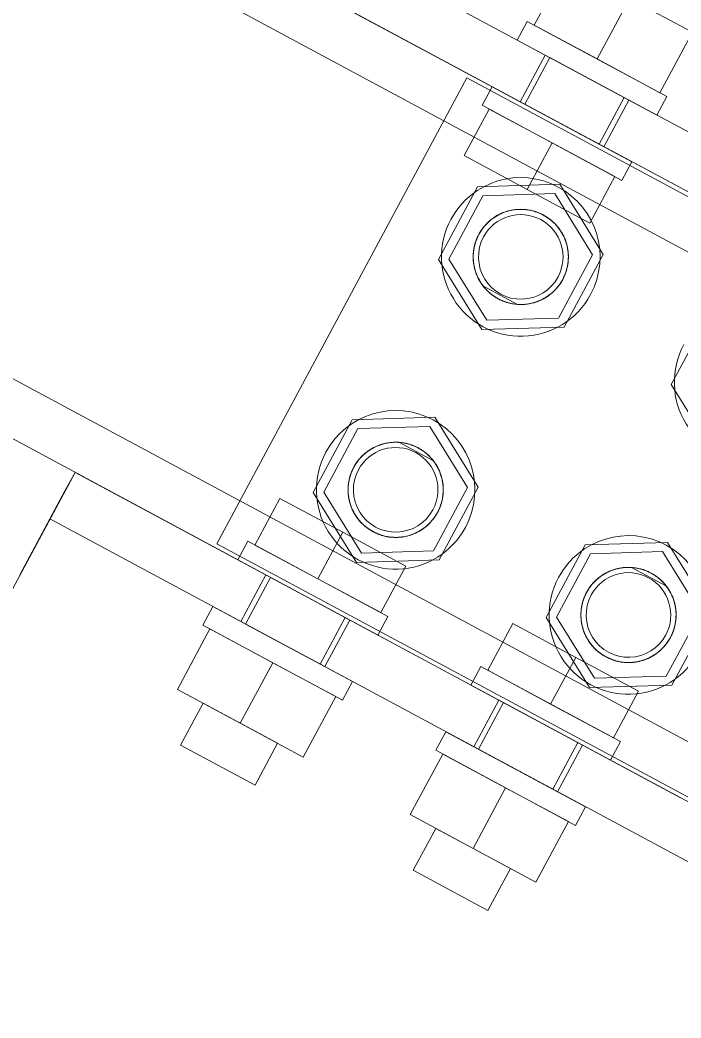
# Model space of a CAD drawing. Header units: millimetres. Extents: x -6949 to 305728, y -55091 to 76684.
# Drawn here: x 21558.5 to 21683.6, y 8214.4 to 8403.2 of the extents above; entities that cross this region are included whole.
import ezdxf

# ---------------------------------------------------------------- set-up
doc = ezdxf.new("R2010")
doc.units = ezdxf.units.MM
doc.layers.add('S-BEAM', color=5, linetype='Continuous', lineweight=18)
doc.layers.add('S-FSTN', color=7, linetype='Continuous', lineweight=18)

msp = doc.modelspace()

# ---------------------------------------------------------------- linework, layer by layer
at = {"layer": 'S-BEAM'}
for p, q in [((21731.5317, 8345.5935), (19173.8357, 9719.9288)), ((21726.7984, 8336.7846), (19169.1024, 9711.1199)), ((19130.4787, 9639.2397), (21688.1747, 8264.9044)), ((19125.7454, 9630.4308), (21683.4414, 8256.0955)), ((21652.6564, 8349.3847), (21646.0949, 8352.9105)), ((21636.7472, 8319.777), (21630.1856, 8323.3027)), ((21680.7915, 8296.1105), (21674.2299, 8299.6363))]:
    msp.add_line(p, q, dxfattribs=at)
for centre, start, end in [((21653.2543, 8358.3659), 217.307095, 266.191666), ((21629.5878, 8314.3216), 37.307095, 86.191666), ((21673.6321, 8290.6551), 37.307095, 86.191666)]:
    msp.add_arc(centre, 9.001, start, end, dxfattribs=at)
for points, knots in [([(21645.3254, 8362.6263), (21645.9525, 8363.7641), (21647.1369, 8365.1695), (21649.0056, 8366.3501), (21650.1489, 8366.8271), (21651.0714, 8367.1188), (21651.8719, 8367.2781), (21652.5207, 8367.3437), (21653.1787, 8367.368), (21654.0488, 8367.3426), (21654.9273, 8367.2218), (21655.6132, 8367.0609), (21656.2722, 8366.8541), (21657.1161, 8366.5007), (21658.1004, 8365.9571), (21658.9232, 8365.3822), (21659.5935, 8364.7763), (21660.1644, 8364.1421), (21660.5857, 8363.5834), (21660.888, 8363.129), (21661.1654, 8362.6786), (21661.4644, 8362.1006), (21661.7524, 8361.373), (21661.9733, 8360.6309), (21662.2967, 8359.1634), (21662.2995, 8356.8949), (21661.6652, 8355.0262), (21661.1831, 8354.1054)], [-1, -1, -1, -1, -0.86111111, -0.79166667, -0.75694444, -0.72222222, -0.6875, -0.67013889, -0.65277778, -0.61805556, -0.58333333, -0.56597222, -0.54861111, -0.51388889, -0.47916667, -0.44444444, -0.41666667, -0.38888889, -0.36111111, -0.34722222, -0.33333333, -0.30555556, -0.27777778, -0.25, -0.22222222, -0.11111111, 0, 0, 0, 0]), ([(21645.3254, 8362.6263), (21645.8271, 8363.5365), (21647.0354, 8365.097), (21648.93, 8366.3473), (21650.3327, 8366.8875), (21651.0736, 8367.1127), (21651.8394, 8367.2739), (21652.4866, 8367.3434), (21653.0153, 8367.3605), (21653.561, 8367.3592), (21654.2597, 8367.316), (21655.1026, 8367.1899), (21655.7789, 8367.0165), (21656.3077, 8366.8307), (21656.8452, 8366.6133), (21657.5128, 8366.2901), (21658.281, 8365.8337), (21658.9743, 8365.3362), (21659.5936, 8364.7762), (21660.1644, 8364.1422), (21660.5857, 8363.5834), (21660.888, 8363.129), (21661.1654, 8362.6786), (21661.4644, 8362.1006), (21661.7524, 8361.373), (21661.9734, 8360.631), (21662.1888, 8359.6522), (21662.299, 8358.4099), (21662.1401, 8356.4261), (21661.6652, 8355.0262), (21661.1831, 8354.1054)], [0, 0, 0, 0, 0.11111111, 0.22222222, 0.25, 0.27777778, 0.30555556, 0.33333333, 0.34722222, 0.36111111, 0.38888889, 0.41666667, 0.44444444, 0.45833333, 0.47222222, 0.5, 0.52777778, 0.55555556, 0.58333333, 0.61111111, 0.63888889, 0.65277778, 0.66666667, 0.69444444, 0.72222222, 0.75, 0.77777778, 0.83333333, 0.88888889, 1, 1, 1, 1]), ([(21645.3254, 8362.6263), (21645.8319, 8363.5313), (21646.7289, 8364.6933), (21648.2353, 8365.8911), (21649.1827, 8366.414), (21649.8451, 8366.6972), (21650.298, 8366.8758), (21650.8832, 8367.07), (21651.4932, 8367.2137), (21651.933, 8367.2811), (21652.188, 8367.3095), (21652.3808, 8367.3251), (21652.5767, 8367.3369), (21652.8434, 8367.3501), (21653.3221, 8367.3632), (21654.0311, 8367.3459), (21654.8977, 8367.2429), (21655.5346, 8367.0882), (21655.955, 8366.9455), (21656.2423, 8366.8398), (21656.7547, 8366.6296), (21657.4994, 8366.2666), (21658.2133, 8365.8459), (21658.6715, 8365.5346), (21658.9182, 8365.3532), (21659.2693, 8365.0814), (21659.7501, 8364.6351), (21660.3148, 8363.9684), (21660.7209, 8363.386), (21660.9743, 8362.9793), (21661.1106, 8362.7494), (21661.2088, 8362.5795), (21661.3023, 8362.4102), (21661.4193, 8362.1818), (21661.6056, 8361.7781), (21661.8221, 8361.1907), (21661.9828, 8360.5962), (21662.0835, 8360.1203), (21662.2127, 8359.4121), (21662.2995, 8358.3335), (21662.1321, 8356.4162), (21661.6582, 8355.0271), (21661.1831, 8354.1054)], [-1, -1, -1, -1, -0.88888889, -0.83333333, -0.77777778, -0.76388889, -0.75, -0.72222222, -0.69444444, -0.68055556, -0.67361111, -0.66666667, -0.65972222, -0.65277778, -0.63888889, -0.61111111, -0.58333333, -0.55555556, -0.54861111, -0.54166667, -0.52777778, -0.5, -0.47222222, -0.45833333, -0.45138889, -0.44444444, -0.41666667, -0.38888889, -0.36111111, -0.34722222, -0.34027778, -0.33333333, -0.32638889, -0.31944444, -0.30555556, -0.27777778, -0.25, -0.23611111, -0.22222222, -0.16666667, -0.11111111, 0, 0, 0, 0]), ([(21645.3254, 8362.6263), (21645.8319, 8363.5313), (21646.7289, 8364.6933), (21648.2353, 8365.8911), (21649.1827, 8366.414), (21649.8451, 8366.6972), (21650.298, 8366.8758), (21650.8832, 8367.07), (21651.4932, 8367.2137), (21651.933, 8367.2811), (21652.188, 8367.3095), (21652.3808, 8367.3251), (21652.5767, 8367.3369), (21652.8434, 8367.3501), (21653.3221, 8367.3632), (21654.0311, 8367.3459), (21654.8977, 8367.2429), (21655.5346, 8367.0882), (21655.955, 8366.9455), (21656.2423, 8366.8398), (21656.7547, 8366.6296), (21657.4994, 8366.2666), (21658.2133, 8365.8459), (21658.6715, 8365.5346), (21658.9182, 8365.3532), (21659.2693, 8365.0814), (21659.7501, 8364.6351), (21660.3148, 8363.9684), (21660.7209, 8363.386), (21660.9743, 8362.9793), (21661.1106, 8362.7494), (21661.2088, 8362.5795), (21661.3023, 8362.4102), (21661.4193, 8362.1818), (21661.6056, 8361.7781), (21661.8221, 8361.1907), (21661.9828, 8360.5962), (21662.0835, 8360.1203), (21662.2127, 8359.4121), (21662.2995, 8358.3335), (21662.1321, 8356.4162), (21661.6582, 8355.0271), (21661.1831, 8354.1054)], [0, 0, 0, 0, 0.11111111, 0.16666667, 0.22222222, 0.23611111, 0.25, 0.27777778, 0.30555556, 0.31944444, 0.32638889, 0.33333333, 0.34027778, 0.34722222, 0.36111111, 0.38888889, 0.41666667, 0.44444444, 0.45138889, 0.45833333, 0.47222222, 0.5, 0.52777778, 0.54166667, 0.54861111, 0.55555556, 0.58333333, 0.61111111, 0.63888889, 0.65277778, 0.65972222, 0.66666667, 0.67361111, 0.68055556, 0.69444444, 0.72222222, 0.75, 0.76388889, 0.77777778, 0.83333333, 0.88888889, 1, 1, 1, 1]), ([(21645.3254, 8362.6263), (21644.7606, 8361.6158), (21644.2579, 8359.9485), (21644.2313, 8357.6802), (21644.4553, 8356.414), (21644.7309, 8355.4337), (21645.1149, 8354.4746), (21645.603, 8353.5914), (21646.22, 8352.729), (21646.9402, 8351.9257), (21647.7211, 8351.2388), (21648.6077, 8350.6396), (21649.578, 8350.1327), (21650.7586, 8349.6772), (21651.9393, 8349.4374), (21653.0798, 8349.3592), (21654.1759, 8349.3792), (21655.2535, 8349.5661), (21656.2936, 8349.8884), (21657.2639, 8350.2732), (21658.3759, 8350.9189), (21659.9212, 8352.1826), (21660.7581, 8353.2825), (21661.1831, 8354.1054)], [-1, -1, -1, -1, -0.86111111, -0.79166667, -0.75694444, -0.72222222, -0.6875, -0.65277778, -0.61805556, -0.58333333, -0.54861111, -0.51388889, -0.47916667, -0.44444444, -0.38888889, -0.36111111, -0.33333333, -0.27777778, -0.25, -0.22222222, -0.16666667, -0.11111111, 0, 0, 0, 0]), ([(21645.3254, 8362.6263), (21644.7334, 8361.5406), (21644.2194, 8359.8013), (21644.2506, 8357.4921), (21644.4958, 8356.2305), (21644.7898, 8355.2651), (21645.1881, 8354.3287), (21645.6803, 8353.4696), (21646.2926, 8352.6389), (21647.0003, 8351.8687), (21647.7637, 8351.2077), (21648.6212, 8350.6312), (21649.5558, 8350.1429), (21650.695, 8349.6985), (21652.1137, 8349.3959), (21653.756, 8349.3263), (21655.0797, 8349.5287), (21656.1189, 8349.8257), (21657.5794, 8350.3753), (21659.5423, 8351.7031), (21660.7198, 8353.2311), (21661.1831, 8354.1054)], [-1, -1, -1, -1, -0.86111111, -0.79166667, -0.75694444, -0.72222222, -0.6875, -0.65277778, -0.61805556, -0.58333333, -0.54861111, -0.51388889, -0.47916667, -0.44444444, -0.38888889, -0.33333333, -0.27777778, -0.25, -0.22222222, -0.11111111, 0, 0, 0, 0]), ([(21646.0949, 8352.9105), (21645.4264, 8353.7991), (21644.6967, 8355.246), (21644.2686, 8357.3161), (21644.2184, 8359.0403), (21644.5341, 8360.8641), (21645.0169, 8362.0581), (21645.3254, 8362.6263)], [-1, -1, -1, -1, -0.7, -0.55, -0.4, -0.2, 0, 0, 0, 0]), ([(21645.3254, 8362.6263), (21644.8736, 8361.8179), (21644.4183, 8360.5129), (21644.2176, 8358.5249), (21644.2931, 8357.2398), (21644.5084, 8356.2178), (21644.8143, 8355.1722), (21645.2539, 8354.1702), (21645.8425, 8353.2454), (21646.5375, 8352.3381), (21647.3894, 8351.4866), (21648.4211, 8350.7541), (21649.3795, 8350.225), (21650.3687, 8349.8169), (21651.3728, 8349.5453), (21652.4406, 8349.3886), (21653.5006, 8349.3506), (21654.5063, 8349.4314), (21655.5174, 8349.641), (21656.4863, 8349.9525), (21657.6649, 8350.4646), (21659.5393, 8351.7375), (21660.6518, 8353.0768), (21661.1831, 8354.1054)], [0, 0, 0, 0, 0.11111111, 0.16666667, 0.22222222, 0.25, 0.27777778, 0.33333333, 0.36111111, 0.38888889, 0.44444444, 0.47916667, 0.51388889, 0.54861111, 0.58333333, 0.61805556, 0.65277778, 0.6875, 0.72222222, 0.75694444, 0.79166667, 0.86111111, 1, 1, 1, 1]), ([(21652.6564, 8349.3847), (21653.3964, 8349.3401), (21654.8293, 8349.4165), (21656.7133, 8349.9862), (21658.0099, 8350.6969), (21658.8342, 8351.2879), (21659.9831, 8352.2817), (21660.7277, 8353.2492), (21661.1831, 8354.1054)], [0, 0, 0, 0, 0.2, 0.4, 0.55, 0.625, 0.7, 1, 1, 1, 1]), ([(21630.1856, 8323.3027), (21629.4457, 8323.3474), (21628.0127, 8323.2709), (21626.1287, 8322.7013), (21624.8322, 8321.9906), (21624.0079, 8321.3996), (21622.859, 8320.4058), (21622.1143, 8319.4383), (21621.6589, 8318.582)], [0, 0, 0, 0, 0.2, 0.4, 0.55, 0.625, 0.7, 1, 1, 1, 1]), ([(21621.6589, 8318.582), (21622.1218, 8319.4563), (21623.2989, 8320.9842), (21625.2666, 8322.314), (21626.7269, 8322.8632), (21627.7654, 8323.1596), (21629.0881, 8323.3612), (21630.7311, 8323.2911), (21632.1503, 8322.988), (21633.2895, 8322.5432), (21634.2238, 8322.0544), (21635.081, 8321.4776), (21635.8441, 8320.8166), (21636.5513, 8320.0466), (21637.163, 8319.2159), (21637.655, 8318.3565), (21638.0531, 8317.4191), (21638.3471, 8316.4529), (21638.5921, 8315.1914), (21638.6225, 8312.8867), (21638.1084, 8311.1473), (21637.5166, 8310.0612)], [0, 0, 0, 0, 0.11111111, 0.22222222, 0.25, 0.27777778, 0.33333333, 0.38888889, 0.44444444, 0.47916667, 0.51388889, 0.54861111, 0.58333333, 0.61805556, 0.65277778, 0.6875, 0.72222222, 0.75694444, 0.79166667, 0.86111111, 1, 1, 1, 1]), ([(21621.6589, 8318.582), (21622.1899, 8319.6107), (21623.3027, 8320.9502), (21625.1796, 8322.2243), (21626.3591, 8322.7363), (21627.3287, 8323.0475), (21628.3404, 8323.2566), (21629.3464, 8323.3371), (21630.4061, 8323.2986), (21631.4734, 8323.1414), (21632.4772, 8322.8692), (21633.4662, 8322.4607), (21634.4244, 8321.9312), (21635.4558, 8321.1982), (21636.3075, 8320.3459), (21637.0022, 8319.438), (21637.5905, 8318.5129), (21638.0293, 8317.5111), (21638.3346, 8316.466), (21638.5493, 8315.4445), (21638.6245, 8314.1608), (21638.4236, 8312.1747), (21637.9683, 8310.8698), (21637.5166, 8310.0612)], [-1, -1, -1, -1, -0.86111111, -0.79166667, -0.75694444, -0.72222222, -0.6875, -0.65277778, -0.61805556, -0.58333333, -0.54861111, -0.51388889, -0.47916667, -0.44444444, -0.38888889, -0.36111111, -0.33333333, -0.27777778, -0.25, -0.22222222, -0.16666667, -0.11111111, 0, 0, 0, 0]), ([(21621.6589, 8318.582), (21622.0837, 8319.405), (21622.9206, 8320.5049), (21624.4677, 8321.7695), (21625.581, 8322.4157), (21626.552, 8322.8003), (21627.5928, 8323.1223), (21628.671, 8323.3087), (21629.7671, 8323.3283), (21630.9072, 8323.2495), (21632.0874, 8323.0091), (21633.2677, 8322.5531), (21634.2379, 8322.0458), (21635.1242, 8321.4462), (21635.9049, 8320.7588), (21636.6249, 8319.9548), (21637.2416, 8319.0919), (21637.7293, 8318.2086), (21638.1126, 8317.2498), (21638.3875, 8316.2699), (21638.611, 8315.0044), (21638.584, 8312.7389), (21638.0812, 8311.0719), (21637.5166, 8310.0612)], [0, 0, 0, 0, 0.11111111, 0.16666667, 0.22222222, 0.25, 0.27777778, 0.33333333, 0.36111111, 0.38888889, 0.44444444, 0.47916667, 0.51388889, 0.54861111, 0.58333333, 0.61805556, 0.65277778, 0.6875, 0.72222222, 0.75694444, 0.79166667, 0.86111111, 1, 1, 1, 1]), ([(21636.7472, 8319.777), (21637.4157, 8318.8884), (21638.1453, 8317.4415), (21638.5734, 8315.3714), (21638.6236, 8313.6471), (21638.308, 8311.8233), (21637.8251, 8310.6294), (21637.5166, 8310.0612)], [-1, -1, -1, -1, -0.7, -0.55, -0.4, -0.2, 0, 0, 0, 0]), ([(21621.6589, 8318.582), (21621.1768, 8317.6613), (21620.5424, 8315.7925), (21620.5455, 8313.5225), (21620.8692, 8312.0546), (21621.0903, 8311.3125), (21621.3785, 8310.5849), (21621.6778, 8310.0069), (21621.9553, 8309.5566), (21622.2576, 8309.1022), (21622.6792, 8308.5434), (21623.2496, 8307.9101), (21623.7674, 8307.4419), (21624.2143, 8307.1034), (21624.6922, 8306.7752), (21625.3302, 8306.3968), (21626.1347, 8306.0082), (21626.9323, 8305.7046), (21627.7411, 8305.4972), (21628.5848, 8305.3712), (21629.2833, 8305.3282), (21629.829, 8305.327), (21630.3577, 8305.3443), (21631.0048, 8305.4139), (21631.7704, 8305.5753), (21632.5112, 8305.8006), (21633.4462, 8306.1612), (21634.5431, 8306.755), (21636.1096, 8307.9823), (21637.0149, 8309.151), (21637.5166, 8310.0612)], [0, 0, 0, 0, 0.11111111, 0.22222222, 0.25, 0.27777778, 0.30555556, 0.33333333, 0.34722222, 0.36111111, 0.38888889, 0.41666667, 0.44444444, 0.45833333, 0.47222222, 0.5, 0.52777778, 0.55555556, 0.58333333, 0.61111111, 0.63888889, 0.65277778, 0.66666667, 0.69444444, 0.72222222, 0.75, 0.77777778, 0.83333333, 0.88888889, 1, 1, 1, 1]), ([(21621.6589, 8318.582), (21621.0562, 8317.4311), (21620.538, 8315.6678), (21620.5848, 8313.4579), (21620.8181, 8312.2412), (21621.084, 8311.3109), (21621.393, 8310.5555), (21621.6963, 8309.9782), (21622.0392, 8309.4161), (21622.5407, 8308.7046), (21623.1262, 8308.0387), (21623.639, 8307.5556), (21624.1751, 8307.1201), (21624.9356, 8306.6114), (21625.9321, 8306.0906), (21626.8657, 8305.7218), (21627.7409, 8305.4973), (21628.5848, 8305.3712), (21629.2833, 8305.3282), (21629.829, 8305.327), (21630.3577, 8305.3443), (21631.0048, 8305.4139), (21631.7704, 8305.5753), (21632.5112, 8305.8006), (21633.9135, 8306.341), (21635.8067, 8307.5907), (21637.0149, 8309.151), (21637.5166, 8310.0612)], [-1, -1, -1, -1, -0.86111111, -0.79166667, -0.75694444, -0.72222222, -0.6875, -0.67013889, -0.65277778, -0.61805556, -0.58333333, -0.56597222, -0.54861111, -0.51388889, -0.47916667, -0.44444444, -0.41666667, -0.38888889, -0.36111111, -0.34722222, -0.33333333, -0.30555556, -0.27777778, -0.25, -0.22222222, -0.11111111, 0, 0, 0, 0]), ([(21621.6589, 8318.582), (21621.1838, 8317.6602), (21620.7099, 8316.2708), (21620.5425, 8314.3536), (21620.6294, 8313.2749), (21620.7587, 8312.5663), (21620.8598, 8312.09), (21621.0208, 8311.4949), (21621.2377, 8310.9069), (21621.4242, 8310.5029), (21621.5412, 8310.2745), (21621.6347, 8310.1052), (21621.7329, 8309.9353), (21621.8692, 8309.7056), (21622.1224, 8309.2992), (21622.5282, 8308.7176), (21623.0923, 8308.0517), (21623.5729, 8307.606), (21623.9239, 8307.3342), (21624.1705, 8307.1529), (21624.6286, 8306.8417), (21625.3424, 8306.421), (21626.0872, 8306.0579), (21626.5997, 8305.8476), (21626.8871, 8305.742), (21627.3076, 8305.5993), (21627.9451, 8305.4446), (21628.8127, 8305.3417), (21629.5225, 8305.3245), (21630.0015, 8305.3376), (21630.2684, 8305.3509), (21630.4643, 8305.3627), (21630.6571, 8305.3782), (21630.9121, 8305.4067), (21631.3516, 8305.4742), (21631.961, 8305.6178), (21632.5454, 8305.812), (21632.9978, 8305.9906), (21633.6597, 8306.2738), (21634.607, 8306.7967), (21636.1135, 8307.9944), (21637.0103, 8309.1563), (21637.5166, 8310.0612)], [0, 0, 0, 0, 0.11111111, 0.16666667, 0.22222222, 0.23611111, 0.25, 0.27777778, 0.30555556, 0.31944444, 0.32638889, 0.33333333, 0.34027778, 0.34722222, 0.36111111, 0.38888889, 0.41666667, 0.44444444, 0.45138889, 0.45833333, 0.47222222, 0.5, 0.52777778, 0.54166667, 0.54861111, 0.55555556, 0.58333333, 0.61111111, 0.63888889, 0.65277778, 0.65972222, 0.66666667, 0.67361111, 0.68055556, 0.69444444, 0.72222222, 0.75, 0.76388889, 0.77777778, 0.83333333, 0.88888889, 1, 1, 1, 1]), ([(21621.6589, 8318.582), (21621.1838, 8317.6602), (21620.7099, 8316.2708), (21620.5425, 8314.3536), (21620.6294, 8313.2749), (21620.7587, 8312.5663), (21620.8598, 8312.09), (21621.0208, 8311.4949), (21621.2377, 8310.9069), (21621.4242, 8310.5029), (21621.5412, 8310.2745), (21621.6347, 8310.1052), (21621.7329, 8309.9353), (21621.8692, 8309.7056), (21622.1224, 8309.2992), (21622.5282, 8308.7176), (21623.0923, 8308.0517), (21623.5729, 8307.606), (21623.9239, 8307.3342), (21624.1705, 8307.1529), (21624.6286, 8306.8417), (21625.3424, 8306.421), (21626.0872, 8306.0579), (21626.5997, 8305.8476), (21626.8871, 8305.742), (21627.3076, 8305.5993), (21627.9451, 8305.4446), (21628.8127, 8305.3417), (21629.5225, 8305.3245), (21630.0015, 8305.3376), (21630.2684, 8305.3509), (21630.4643, 8305.3627), (21630.6571, 8305.3782), (21630.9121, 8305.4067), (21631.3516, 8305.4742), (21631.961, 8305.6178), (21632.5454, 8305.812), (21632.9978, 8305.9906), (21633.6597, 8306.2738), (21634.607, 8306.7967), (21636.1135, 8307.9944), (21637.0103, 8309.1563), (21637.5166, 8310.0612)], [-1, -1, -1, -1, -0.88888889, -0.83333333, -0.77777778, -0.76388889, -0.75, -0.72222222, -0.69444444, -0.68055556, -0.67361111, -0.66666667, -0.65972222, -0.65277778, -0.63888889, -0.61111111, -0.58333333, -0.55555556, -0.54861111, -0.54166667, -0.52777778, -0.5, -0.47222222, -0.45833333, -0.45138889, -0.44444444, -0.41666667, -0.38888889, -0.36111111, -0.34722222, -0.34027778, -0.33333333, -0.32638889, -0.31944444, -0.30555556, -0.27777778, -0.25, -0.23611111, -0.22222222, -0.16666667, -0.11111111, 0, 0, 0, 0]), ([(21674.2299, 8299.6363), (21673.4899, 8299.6809), (21672.057, 8299.6045), (21670.173, 8299.0348), (21668.8764, 8298.3241), (21668.0521, 8297.7331), (21666.9033, 8296.7393), (21666.1586, 8295.7718), (21665.7032, 8294.9156)], [0, 0, 0, 0, 0.2, 0.4, 0.55, 0.625, 0.7, 1, 1, 1, 1]), ([(21665.7032, 8294.9156), (21666.1661, 8295.7899), (21667.3432, 8297.3177), (21669.3108, 8298.6475), (21670.7712, 8299.1968), (21671.8097, 8299.4932), (21673.1324, 8299.6948), (21674.7754, 8299.6246), (21676.1946, 8299.3215), (21677.3337, 8298.8767), (21678.2681, 8298.388), (21679.1253, 8297.8112), (21679.8883, 8297.1502), (21680.5956, 8296.3801), (21681.2073, 8295.5495), (21681.6993, 8294.69), (21682.0974, 8293.7526), (21682.3914, 8292.7864), (21682.6363, 8291.525), (21682.6667, 8289.2202), (21682.1527, 8287.4808), (21681.5609, 8286.3947)], [0, 0, 0, 0, 0.11111111, 0.22222222, 0.25, 0.27777778, 0.33333333, 0.38888889, 0.44444444, 0.47916667, 0.51388889, 0.54861111, 0.58333333, 0.61805556, 0.65277778, 0.6875, 0.72222222, 0.75694444, 0.79166667, 0.86111111, 1, 1, 1, 1]), ([(21665.7032, 8294.9156), (21666.2342, 8295.9443), (21667.347, 8297.2837), (21669.2239, 8298.5578), (21670.4034, 8299.0698), (21671.373, 8299.3811), (21672.3847, 8299.5902), (21673.3907, 8299.6706), (21674.4503, 8299.6321), (21675.5177, 8299.4749), (21676.5215, 8299.2028), (21677.5105, 8298.7942), (21678.4687, 8298.2648), (21679.5001, 8297.5317), (21680.3518, 8296.6795), (21681.0465, 8295.7716), (21681.6347, 8294.8465), (21682.0736, 8293.8447), (21682.3788, 8292.7995), (21682.5935, 8291.7781), (21682.6688, 8290.4943), (21682.4679, 8288.5082), (21682.0126, 8287.2033), (21681.5609, 8286.3947)], [-1, -1, -1, -1, -0.86111111, -0.79166667, -0.75694444, -0.72222222, -0.6875, -0.65277778, -0.61805556, -0.58333333, -0.54861111, -0.51388889, -0.47916667, -0.44444444, -0.38888889, -0.36111111, -0.33333333, -0.27777778, -0.25, -0.22222222, -0.16666667, -0.11111111, 0, 0, 0, 0]), ([(21665.7032, 8294.9156), (21666.128, 8295.7385), (21666.9649, 8296.8385), (21668.5119, 8298.103), (21669.6252, 8298.7493), (21670.5963, 8299.1339), (21671.6371, 8299.4558), (21672.7153, 8299.6423), (21673.8114, 8299.6618), (21674.9515, 8299.5831), (21676.1317, 8299.3426), (21677.312, 8298.8866), (21678.2822, 8298.3793), (21679.1685, 8297.7797), (21679.9492, 8297.0923), (21680.6692, 8296.2883), (21681.2859, 8295.4255), (21681.7736, 8294.5421), (21682.1568, 8293.5833), (21682.4318, 8292.6034), (21682.6553, 8291.338), (21682.6283, 8289.0724), (21682.1255, 8287.4054), (21681.5609, 8286.3947)], [0, 0, 0, 0, 0.11111111, 0.16666667, 0.22222222, 0.25, 0.27777778, 0.33333333, 0.36111111, 0.38888889, 0.44444444, 0.47916667, 0.51388889, 0.54861111, 0.58333333, 0.61805556, 0.65277778, 0.6875, 0.72222222, 0.75694444, 0.79166667, 0.86111111, 1, 1, 1, 1]), ([(21680.7915, 8296.1105), (21681.4599, 8295.2219), (21682.1896, 8293.775), (21682.6177, 8291.7049), (21682.6679, 8289.9807), (21682.3523, 8288.1569), (21681.8694, 8286.9629), (21681.5609, 8286.3947)], [-1, -1, -1, -1, -0.7, -0.55, -0.4, -0.2, 0, 0, 0, 0]), ([(21665.7032, 8294.9156), (21665.2211, 8293.9948), (21664.5867, 8292.126), (21664.5898, 8289.856), (21664.9135, 8288.3882), (21665.1346, 8287.646), (21665.4228, 8286.9185), (21665.722, 8286.3404), (21665.9995, 8285.8901), (21666.3019, 8285.4358), (21666.7235, 8284.877), (21667.2939, 8284.2437), (21667.8117, 8283.7754), (21668.2585, 8283.437), (21668.7365, 8283.1087), (21669.3745, 8282.7304), (21670.179, 8282.3417), (21670.9765, 8282.0382), (21671.7854, 8281.8308), (21672.6291, 8281.7048), (21673.3276, 8281.6618), (21673.8733, 8281.6605), (21674.402, 8281.6778), (21675.0491, 8281.7475), (21675.8147, 8281.9088), (21676.5554, 8282.1341), (21677.4905, 8282.4947), (21678.5873, 8283.0885), (21680.1539, 8284.3158), (21681.0592, 8285.4845), (21681.5609, 8286.3947)], [0, 0, 0, 0, 0.11111111, 0.22222222, 0.25, 0.27777778, 0.30555556, 0.33333333, 0.34722222, 0.36111111, 0.38888889, 0.41666667, 0.44444444, 0.45833333, 0.47222222, 0.5, 0.52777778, 0.55555556, 0.58333333, 0.61111111, 0.63888889, 0.65277778, 0.66666667, 0.69444444, 0.72222222, 0.75, 0.77777778, 0.83333333, 0.88888889, 1, 1, 1, 1]), ([(21665.7032, 8294.9156), (21665.1005, 8293.7647), (21664.5823, 8292.0013), (21664.6291, 8289.7915), (21664.8624, 8288.5747), (21665.1283, 8287.6445), (21665.4373, 8286.8891), (21665.7406, 8286.3118), (21666.0835, 8285.7497), (21666.585, 8285.0381), (21667.1705, 8284.3722), (21667.6833, 8283.8891), (21668.2194, 8283.4536), (21668.9799, 8282.9449), (21669.9764, 8282.4242), (21670.91, 8282.0553), (21671.7852, 8281.8308), (21672.6291, 8281.7048), (21673.3276, 8281.6618), (21673.8733, 8281.6605), (21674.402, 8281.6778), (21675.0491, 8281.7475), (21675.8147, 8281.9088), (21676.5555, 8282.1342), (21677.9578, 8282.6745), (21679.851, 8283.9242), (21681.0592, 8285.4845), (21681.5609, 8286.3947)], [-1, -1, -1, -1, -0.86111111, -0.79166667, -0.75694444, -0.72222222, -0.6875, -0.67013889, -0.65277778, -0.61805556, -0.58333333, -0.56597222, -0.54861111, -0.51388889, -0.47916667, -0.44444444, -0.41666667, -0.38888889, -0.36111111, -0.34722222, -0.33333333, -0.30555556, -0.27777778, -0.25, -0.22222222, -0.11111111, 0, 0, 0, 0]), ([(21665.7032, 8294.9156), (21665.2281, 8293.9937), (21664.7542, 8292.6044), (21664.5868, 8290.6871), (21664.6736, 8289.6085), (21664.803, 8288.8998), (21664.904, 8288.4236), (21665.0651, 8287.8284), (21665.282, 8287.2404), (21665.4684, 8286.8365), (21665.5855, 8286.6081), (21665.679, 8286.4387), (21665.7772, 8286.2689), (21665.9134, 8286.0391), (21666.1667, 8285.6328), (21666.5724, 8285.0511), (21667.1366, 8284.3853), (21667.6172, 8283.9395), (21667.9682, 8283.6678), (21668.2148, 8283.4865), (21668.6729, 8283.1752), (21669.3867, 8282.7545), (21670.1315, 8282.3914), (21670.6439, 8282.1812), (21670.9314, 8282.0755), (21671.3519, 8281.9328), (21671.9893, 8281.7781), (21672.857, 8281.6752), (21673.5668, 8281.658), (21674.0458, 8281.6712), (21674.3127, 8281.6844), (21674.5086, 8281.6962), (21674.7014, 8281.7118), (21674.9564, 8281.7402), (21675.3959, 8281.8077), (21676.0053, 8281.9513), (21676.5897, 8282.1455), (21677.0421, 8282.3241), (21677.7039, 8282.6073), (21678.6513, 8283.1302), (21680.1578, 8284.3279), (21681.0545, 8285.4898), (21681.5609, 8286.3947)], [0, 0, 0, 0, 0.11111111, 0.16666667, 0.22222222, 0.23611111, 0.25, 0.27777778, 0.30555556, 0.31944444, 0.32638889, 0.33333333, 0.34027778, 0.34722222, 0.36111111, 0.38888889, 0.41666667, 0.44444444, 0.45138889, 0.45833333, 0.47222222, 0.5, 0.52777778, 0.54166667, 0.54861111, 0.55555556, 0.58333333, 0.61111111, 0.63888889, 0.65277778, 0.65972222, 0.66666667, 0.67361111, 0.68055556, 0.69444444, 0.72222222, 0.75, 0.76388889, 0.77777778, 0.83333333, 0.88888889, 1, 1, 1, 1]), ([(21665.7032, 8294.9156), (21665.2281, 8293.9937), (21664.7542, 8292.6044), (21664.5868, 8290.6871), (21664.6736, 8289.6085), (21664.803, 8288.8998), (21664.904, 8288.4236), (21665.0651, 8287.8284), (21665.282, 8287.2404), (21665.4684, 8286.8365), (21665.5855, 8286.6081), (21665.679, 8286.4387), (21665.7772, 8286.2689), (21665.9134, 8286.0391), (21666.1667, 8285.6328), (21666.5724, 8285.0511), (21667.1366, 8284.3853), (21667.6172, 8283.9395), (21667.9682, 8283.6678), (21668.2148, 8283.4865), (21668.6729, 8283.1752), (21669.3867, 8282.7545), (21670.1315, 8282.3914), (21670.6439, 8282.1812), (21670.9314, 8282.0755), (21671.3519, 8281.9328), (21671.9893, 8281.7781), (21672.857, 8281.6752), (21673.5668, 8281.658), (21674.0458, 8281.6712), (21674.3127, 8281.6844), (21674.5086, 8281.6962), (21674.7014, 8281.7118), (21674.9564, 8281.7402), (21675.3959, 8281.8077), (21676.0053, 8281.9513), (21676.5897, 8282.1455), (21677.0421, 8282.3241), (21677.7039, 8282.6073), (21678.6513, 8283.1302), (21680.1578, 8284.3279), (21681.0545, 8285.4898), (21681.5609, 8286.3947)], [-1, -1, -1, -1, -0.88888889, -0.83333333, -0.77777778, -0.76388889, -0.75, -0.72222222, -0.69444444, -0.68055556, -0.67361111, -0.66666667, -0.65972222, -0.65277778, -0.63888889, -0.61111111, -0.58333333, -0.55555556, -0.54861111, -0.54166667, -0.52777778, -0.5, -0.47222222, -0.45833333, -0.45138889, -0.44444444, -0.41666667, -0.38888889, -0.36111111, -0.34722222, -0.34027778, -0.33333333, -0.32638889, -0.31944444, -0.30555556, -0.27777778, -0.25, -0.23611111, -0.22222222, -0.16666667, -0.11111111, 0, 0, 0, 0])]:
    msp.add_open_spline(points, degree=3, knots=knots, dxfattribs=at)
at = {"layer": 'S-FSTN'}
for p, q in [((21621.7507, 8415.9347), (21886.0164, 8273.9359)), ((21886.0164, 8273.9359), (21621.7507, 8415.9347)), ((21655.7952, 8402.1823), (21661.9485, 8413.6339)), ((21655.7952, 8402.1823), (21661.9485, 8413.6339)), ((21881.2831, 8265.1271), (21617.0174, 8407.1258)), ((21617.0174, 8407.1258), (21881.2831, 8265.1271)), ((21667.6883, 8395.7918), (21673.8416, 8407.2433)), ((21667.6883, 8395.7918), (21673.8416, 8407.2433)), ((21667.6883, 8395.7918), (21673.8416, 8407.2433)), ((21667.6883, 8395.7918), (21673.8416, 8407.2433)), ((21673.8416, 8407.2433), (21685.7347, 8400.8527)), ((21673.8416, 8407.2433), (21685.7347, 8400.8527)), ((21654.475, 8402.8917), (21652.5817, 8399.3682)), ((21654.475, 8402.8917), (21652.5817, 8399.3682)), ((21654.475, 8402.8917), (21680.9016, 8388.6918)), ((21680.9016, 8388.6918), (21654.475, 8402.8917)), ((21654.475, 8402.8917), (21680.9016, 8388.6918)), ((21680.9016, 8388.6918), (21654.475, 8402.8917)), ((21667.6883, 8395.7918), (21655.7952, 8402.1823)), ((21667.6883, 8395.7918), (21655.7952, 8402.1823)), ((21652.5817, 8399.3682), (21679.0083, 8385.1683)), ((21679.0083, 8385.1683), (21652.5817, 8399.3682)), ((21652.5817, 8399.3682), (21679.0083, 8385.1683)), ((21679.0083, 8385.1683), (21652.5817, 8399.3682)), ((21679.5815, 8389.4012), (21685.7347, 8400.8527)), ((21679.5815, 8389.4012), (21685.7347, 8400.8527)), ((21657.8662, 8396.5287), (21653.1329, 8387.7198)), ((21657.8662, 8396.5287), (21653.1329, 8387.7198)), ((21658.7479, 8396.0549), (21654.0146, 8387.246)), ((21658.7479, 8396.0549), (21654.0146, 8387.246)), ((21657.8662, 8396.5287), (21673.7239, 8388.0078)), ((21657.8662, 8396.5287), (21673.7239, 8388.0078)), ((21657.8662, 8396.5287), (21673.7239, 8388.0078)), ((21657.8662, 8396.5287), (21673.7239, 8388.0078)), ((21658.7479, 8396.0549), (21672.8421, 8388.4816)), ((21672.8421, 8388.4816), (21658.7479, 8396.0549)), ((21658.7479, 8396.0549), (21672.8421, 8388.4816)), ((21672.8421, 8388.4816), (21658.7479, 8396.0549)), ((21679.5815, 8389.4012), (21667.6883, 8395.7918)), ((21679.5815, 8389.4012), (21667.6883, 8395.7918)), ((21643.0653, 8392.2212), (21595.7324, 8304.1327)), ((21643.0653, 8392.2212), (21595.7324, 8304.1327)), ((21836.8602, 8288.0888), (21643.0653, 8392.2212)), ((21836.8602, 8288.0888), (21643.0653, 8392.2212)), ((21647.8484, 8390.5593), (21645.9551, 8387.0358)), ((21647.8484, 8390.5593), (21645.9551, 8387.0358)), ((21647.8484, 8390.5593), (21674.275, 8376.3594)), ((21674.275, 8376.3594), (21647.8484, 8390.5593)), ((21647.8484, 8390.5593), (21674.275, 8376.3594)), ((21674.275, 8376.3594), (21647.8484, 8390.5593)), ((21653.1329, 8387.7198), (21668.9906, 8379.1989)), ((21653.1329, 8387.7198), (21668.9906, 8379.1989)), ((21653.1329, 8387.7198), (21668.9906, 8379.1989)), ((21653.1329, 8387.7198), (21668.9906, 8379.1989)), ((21668.1088, 8379.6727), (21672.8421, 8388.4816)), ((21668.1088, 8379.6727), (21672.8421, 8388.4816)), ((21668.9906, 8379.1989), (21673.7239, 8388.0078)), ((21668.9906, 8379.1989), (21673.7239, 8388.0078)), ((21679.0083, 8385.1683), (21680.9016, 8388.6918)), ((21679.0083, 8385.1683), (21680.9016, 8388.6918)), ((21642.542, 8377.5175), (21647.2753, 8386.3264)), ((21642.542, 8377.5175), (21647.2753, 8386.3264)), ((21645.9551, 8387.0358), (21672.3817, 8372.8359)), ((21672.3817, 8372.8359), (21645.9551, 8387.0358)), ((21645.9551, 8387.0358), (21672.3817, 8372.8359)), ((21672.3817, 8372.8359), (21645.9551, 8387.0358)), ((21647.2753, 8386.3264), (21659.1684, 8379.9358)), ((21647.2753, 8386.3264), (21659.1684, 8379.9358)), ((21654.0146, 8387.246), (21668.1088, 8379.6727)), ((21668.1088, 8379.6727), (21654.0146, 8387.246)), ((21654.0146, 8387.246), (21668.1088, 8379.6727)), ((21668.1088, 8379.6727), (21654.0146, 8387.246)), ((21654.4351, 8371.127), (21659.1684, 8379.9358)), ((21654.4351, 8371.127), (21659.1684, 8379.9358)), ((21654.4351, 8371.127), (21659.1684, 8379.9358)), ((21654.4351, 8371.127), (21659.1684, 8379.9358)), ((21659.1684, 8379.9358), (21671.0615, 8373.5452)), ((21659.1684, 8379.9358), (21671.0615, 8373.5452)), ((21654.4351, 8371.127), (21642.542, 8377.5175)), ((21654.4351, 8371.127), (21642.542, 8377.5175)), ((21672.3817, 8372.8359), (21674.275, 8376.3594)), ((21672.3817, 8372.8359), (21674.275, 8376.3594)), ((21666.3282, 8364.7364), (21671.0615, 8373.5452)), ((21666.3282, 8364.7364), (21671.0615, 8373.5452)), ((21645.0507, 8371.6229), (21637.6715, 8357.8899)), ((21660.6335, 8372.0989), (21645.0507, 8371.6229)), ((21666.3282, 8364.7364), (21654.4351, 8371.127)), ((21666.3282, 8364.7364), (21654.4351, 8371.127)), ((21668.837, 8358.8418), (21660.6335, 8372.0989)), ((21646.0979, 8369.9307), (21639.6606, 8357.9507)), ((21659.6915, 8370.3459), (21646.0979, 8369.9307)), ((21666.8479, 8358.781), (21659.6915, 8370.3459)), ((21637.6715, 8357.8899), (21645.8751, 8344.6329)), ((21639.6606, 8357.9507), (21646.817, 8346.3858)), ((21660.4106, 8346.801), (21666.8479, 8358.781)), ((21661.4578, 8345.1088), (21668.837, 8358.8418)), ((21646.817, 8346.3858), (21660.4106, 8346.801)), ((21689.095, 8347.9565), (21681.7158, 8334.2235)), ((21645.8751, 8344.6329), (21661.4578, 8345.1088)), ((21681.7158, 8334.2235), (21689.9193, 8320.9664)), ((21621.3843, 8327.5787), (21614.0051, 8313.8457)), ((21636.967, 8328.0546), (21621.3843, 8327.5787)), ((21645.1705, 8314.7975), (21636.967, 8328.0546)), ((21622.4314, 8325.8865), (21615.9941, 8313.9064)), ((21636.0251, 8326.3016), (21622.4314, 8325.8865)), ((21643.1815, 8314.7368), (21636.0251, 8326.3016)), ((21521.5943, 8229.5393), (21568.9272, 8317.6278)), ((21567.0339, 8314.1043), (21568.9272, 8317.6278)), ((21833.1929, 8175.6291), (21568.9272, 8317.6278)), ((21568.9272, 8317.6278), (21833.1929, 8175.6291)), ((21567.0339, 8314.1043), (21564.1939, 8308.819)), ((21564.1939, 8308.819), (21567.0339, 8314.1043)), ((21636.7442, 8302.7567), (21643.1815, 8314.7368)), ((21637.7913, 8301.0645), (21645.1705, 8314.7975)), ((21607.705, 8312.6844), (21602.9717, 8303.8755)), ((21607.705, 8312.6844), (21602.9717, 8303.8755)), ((21607.705, 8312.6844), (21619.5981, 8306.2938)), ((21607.705, 8312.6844), (21619.5981, 8306.2938)), ((21614.0051, 8313.8457), (21622.2086, 8300.5886)), ((21615.9941, 8313.9064), (21623.1505, 8302.3415)), ((21564.1939, 8308.819), (21558.514, 8298.2484)), ((21558.514, 8298.2484), (21564.1939, 8308.819)), ((21828.4596, 8166.8202), (21564.1939, 8308.819)), ((21564.1939, 8308.819), (21828.4596, 8166.8202)), ((21619.5981, 8306.2938), (21614.8648, 8297.4849)), ((21619.5981, 8306.2938), (21614.8648, 8297.4849)), ((21619.5981, 8306.2938), (21614.8648, 8297.4849)), ((21619.5981, 8306.2938), (21614.8648, 8297.4849)), ((21619.5981, 8306.2938), (21631.4912, 8299.9032)), ((21619.5981, 8306.2938), (21631.4912, 8299.9032)), ((21595.7324, 8304.1327), (21789.5273, 8200.0003)), ((21595.7324, 8304.1327), (21789.5273, 8200.0003)), ((21601.6515, 8304.5849), (21599.7582, 8301.0613)), ((21601.6515, 8304.5849), (21599.7582, 8301.0613)), ((21601.6515, 8304.5849), (21628.0781, 8290.385)), ((21628.0781, 8290.385), (21601.6515, 8304.5849)), ((21601.6515, 8304.5849), (21628.0781, 8290.385)), ((21628.0781, 8290.385), (21601.6515, 8304.5849)), ((21614.8648, 8297.4849), (21602.9717, 8303.8755)), ((21614.8648, 8297.4849), (21602.9717, 8303.8755)), ((21665.4285, 8303.9122), (21658.0493, 8290.1792)), ((21681.0113, 8304.3881), (21665.4285, 8303.9122)), ((21689.2148, 8291.1311), (21681.0113, 8304.3881)), ((21599.7582, 8301.0613), (21626.1848, 8286.8614)), ((21626.1848, 8286.8614), (21599.7582, 8301.0613)), ((21599.7582, 8301.0613), (21626.1848, 8286.8614)), ((21626.1848, 8286.8614), (21599.7582, 8301.0613)), ((21622.2086, 8300.5886), (21637.7913, 8301.0645)), ((21623.1505, 8302.3415), (21636.7442, 8302.7567)), ((21666.4757, 8302.22), (21660.0384, 8290.24)), ((21680.0694, 8302.6352), (21666.4757, 8302.22)), ((21687.2257, 8291.0703), (21680.0694, 8302.6352)), ((21631.4912, 8299.9032), (21626.7579, 8291.0944)), ((21631.4912, 8299.9032), (21626.7579, 8291.0944)), ((21605.0426, 8298.2218), (21600.3093, 8289.413)), ((21605.0426, 8298.2218), (21600.3093, 8289.413)), ((21605.9244, 8297.748), (21601.1911, 8288.9392)), ((21605.9244, 8297.748), (21601.1911, 8288.9392)), ((21605.0426, 8298.2218), (21620.9003, 8289.7009)), ((21605.0426, 8298.2218), (21620.9003, 8289.7009)), ((21605.0426, 8298.2218), (21620.9003, 8289.7009)), ((21605.0426, 8298.2218), (21620.9003, 8289.7009)), ((21605.9244, 8297.748), (21620.0186, 8290.1748)), ((21620.0186, 8290.1748), (21605.9244, 8297.748)), ((21605.9244, 8297.748), (21620.0186, 8290.1748)), ((21620.0186, 8290.1748), (21605.9244, 8297.748)), ((21626.7579, 8291.0944), (21614.8648, 8297.4849)), ((21626.7579, 8291.0944), (21614.8648, 8297.4849)), ((21595.0249, 8292.2525), (21593.1316, 8288.7289)), ((21595.0249, 8292.2525), (21593.1316, 8288.7289)), ((21595.0249, 8292.2525), (21621.4515, 8278.0526)), ((21621.4515, 8278.0526), (21595.0249, 8292.2525)), ((21595.0249, 8292.2525), (21621.4515, 8278.0526)), ((21621.4515, 8278.0526), (21595.0249, 8292.2525)), ((21615.2853, 8281.3659), (21620.0186, 8290.1748)), ((21615.2853, 8281.3659), (21620.0186, 8290.1748)), ((21616.167, 8280.8921), (21620.9003, 8289.7009)), ((21616.167, 8280.8921), (21620.9003, 8289.7009)), ((21626.1848, 8286.8614), (21628.0781, 8290.385)), ((21626.1848, 8286.8614), (21628.0781, 8290.385)), ((21658.0493, 8290.1792), (21666.2529, 8276.9221)), ((21660.0384, 8290.24), (21667.1948, 8278.6751)), ((21680.7885, 8279.0903), (21687.2257, 8291.0703)), ((21681.8356, 8277.398), (21689.2148, 8291.1311)), ((21594.4517, 8288.0196), (21588.2985, 8276.5681)), ((21594.4517, 8288.0196), (21588.2985, 8276.5681)), ((21593.1316, 8288.7289), (21619.5582, 8274.529)), ((21619.5582, 8274.529), (21593.1316, 8288.7289)), ((21593.1316, 8288.7289), (21619.5582, 8274.529)), ((21619.5582, 8274.529), (21593.1316, 8288.7289)), ((21594.4517, 8288.0196), (21606.3449, 8281.629)), ((21594.4517, 8288.0196), (21606.3449, 8281.629)), ((21600.3093, 8289.413), (21616.167, 8280.8921)), ((21600.3093, 8289.413), (21616.167, 8280.8921)), ((21600.3093, 8289.413), (21616.167, 8280.8921)), ((21600.3093, 8289.413), (21616.167, 8280.8921)), ((21601.1911, 8288.9392), (21615.2853, 8281.3659)), ((21615.2853, 8281.3659), (21601.1911, 8288.9392)), ((21601.1911, 8288.9392), (21615.2853, 8281.3659)), ((21615.2853, 8281.3659), (21601.1911, 8288.9392)), ((21651.7492, 8289.0179), (21647.0159, 8280.209)), ((21651.7492, 8289.0179), (21647.0159, 8280.209)), ((21651.7492, 8289.0179), (21663.6424, 8282.6273)), ((21651.7492, 8289.0179), (21663.6424, 8282.6273)), ((21663.6424, 8282.6273), (21658.9091, 8273.8185)), ((21663.6424, 8282.6273), (21658.9091, 8273.8185)), ((21663.6424, 8282.6273), (21658.9091, 8273.8185)), ((21663.6424, 8282.6273), (21658.9091, 8273.8185)), ((21663.6424, 8282.6273), (21675.5355, 8276.2367)), ((21663.6424, 8282.6273), (21675.5355, 8276.2367)), ((21606.3449, 8281.629), (21600.1916, 8270.1775)), ((21606.3449, 8281.629), (21600.1916, 8270.1775)), ((21606.3449, 8281.629), (21600.1916, 8270.1775)), ((21606.3449, 8281.629), (21600.1916, 8270.1775)), ((21606.3449, 8281.629), (21618.238, 8275.2384)), ((21606.3449, 8281.629), (21618.238, 8275.2384)), ((21645.6958, 8280.9184), (21643.8025, 8277.3949)), ((21645.6958, 8280.9184), (21643.8025, 8277.3949)), ((21645.6958, 8280.9184), (21672.1224, 8266.7185)), ((21672.1224, 8266.7185), (21645.6958, 8280.9184)), ((21645.6958, 8280.9184), (21672.1224, 8266.7185)), ((21672.1224, 8266.7185), (21645.6958, 8280.9184)), ((21658.9091, 8273.8185), (21647.0159, 8280.209)), ((21658.9091, 8273.8185), (21647.0159, 8280.209)), ((21667.1948, 8278.6751), (21680.7885, 8279.0903)), ((21600.1916, 8270.1775), (21588.2985, 8276.5681)), ((21600.1916, 8270.1775), (21588.2985, 8276.5681)), ((21619.5582, 8274.529), (21621.4515, 8278.0526)), ((21619.5582, 8274.529), (21621.4515, 8278.0526)), ((21643.8025, 8277.3949), (21670.229, 8263.195)), ((21670.229, 8263.195), (21643.8025, 8277.3949)), ((21643.8025, 8277.3949), (21670.229, 8263.195)), ((21670.229, 8263.195), (21643.8025, 8277.3949)), ((21666.2529, 8276.9221), (21681.8356, 8277.398)), ((21618.238, 8275.2384), (21612.0847, 8263.7869)), ((21618.238, 8275.2384), (21612.0847, 8263.7869)), ((21649.0869, 8274.5554), (21644.3536, 8265.7465)), ((21649.0869, 8274.5554), (21644.3536, 8265.7465)), ((21649.0869, 8274.5554), (21664.9446, 8266.0345)), ((21649.0869, 8274.5554), (21664.9446, 8266.0345)), ((21649.0869, 8274.5554), (21664.9446, 8266.0345)), ((21649.0869, 8274.5554), (21664.9446, 8266.0345)), ((21675.5355, 8276.2367), (21670.8022, 8267.4279)), ((21675.5355, 8276.2367), (21670.8022, 8267.4279)), ((21593.1445, 8273.9641), (21588.8845, 8266.0361)), ((21593.1445, 8273.9641), (21588.8845, 8266.0361)), ((21593.1445, 8273.9641), (21607.2387, 8266.3908)), ((21607.2387, 8266.3908), (21593.1445, 8273.9641)), ((21593.1445, 8273.9641), (21607.2387, 8266.3908)), ((21607.2387, 8266.3908), (21593.1445, 8273.9641)), ((21649.9687, 8274.0816), (21645.2354, 8265.2727)), ((21649.9687, 8274.0816), (21645.2354, 8265.2727)), ((21649.9687, 8274.0816), (21664.0628, 8266.5083)), ((21664.0628, 8266.5083), (21649.9687, 8274.0816)), ((21649.9687, 8274.0816), (21664.0628, 8266.5083)), ((21664.0628, 8266.5083), (21649.9687, 8274.0816)), ((21670.8022, 8267.4279), (21658.9091, 8273.8185)), ((21670.8022, 8267.4279), (21658.9091, 8273.8185)), ((21612.0847, 8263.7869), (21600.1916, 8270.1775)), ((21612.0847, 8263.7869), (21600.1916, 8270.1775)), ((21639.0692, 8268.586), (21637.1759, 8265.0625)), ((21639.0692, 8268.586), (21637.1759, 8265.0625)), ((21639.0692, 8268.586), (21665.4957, 8254.3861)), ((21665.4957, 8254.3861), (21639.0692, 8268.586)), ((21639.0692, 8268.586), (21665.4957, 8254.3861)), ((21665.4957, 8254.3861), (21639.0692, 8268.586)), ((21588.8845, 8266.0361), (21602.9787, 8258.4629)), ((21602.9787, 8258.4629), (21588.8845, 8266.0361)), ((21588.8845, 8266.0361), (21602.9787, 8258.4629)), ((21602.9787, 8258.4629), (21588.8845, 8266.0361)), ((21602.9787, 8258.4629), (21607.2387, 8266.3908)), ((21602.9787, 8258.4629), (21607.2387, 8266.3908)), ((21637.1759, 8265.0625), (21663.6024, 8250.8626)), ((21663.6024, 8250.8626), (21637.1759, 8265.0625)), ((21637.1759, 8265.0625), (21663.6024, 8250.8626)), ((21663.6024, 8250.8626), (21637.1759, 8265.0625)), ((21644.3536, 8265.7465), (21660.2113, 8257.2256)), ((21644.3536, 8265.7465), (21660.2113, 8257.2256)), ((21644.3536, 8265.7465), (21660.2113, 8257.2256)), ((21644.3536, 8265.7465), (21660.2113, 8257.2256)), ((21645.2354, 8265.2727), (21659.3296, 8257.6994)), ((21659.3296, 8257.6994), (21645.2354, 8265.2727)), ((21645.2354, 8265.2727), (21659.3296, 8257.6994)), ((21659.3296, 8257.6994), (21645.2354, 8265.2727)), ((21659.3296, 8257.6994), (21664.0628, 8266.5083)), ((21659.3296, 8257.6994), (21664.0628, 8266.5083)), ((21660.2113, 8257.2256), (21664.9446, 8266.0345)), ((21660.2113, 8257.2256), (21664.9446, 8266.0345)), ((21670.229, 8263.195), (21672.1224, 8266.7185)), ((21670.229, 8263.195), (21672.1224, 8266.7185)), ((21638.496, 8264.3531), (21632.3427, 8252.9016)), ((21638.496, 8264.3531), (21632.3427, 8252.9016)), ((21638.496, 8264.3531), (21650.3891, 8257.9625)), ((21638.496, 8264.3531), (21650.3891, 8257.9625)), ((21650.3891, 8257.9625), (21644.2359, 8246.511)), ((21650.3891, 8257.9625), (21644.2359, 8246.511)), ((21650.3891, 8257.9625), (21644.2359, 8246.511)), ((21650.3891, 8257.9625), (21644.2359, 8246.511)), ((21650.3891, 8257.9625), (21662.2823, 8251.572)), ((21650.3891, 8257.9625), (21662.2823, 8251.572)), ((21663.6024, 8250.8626), (21665.4957, 8254.3861)), ((21663.6024, 8250.8626), (21665.4957, 8254.3861)), ((21644.2359, 8246.511), (21632.3427, 8252.9016)), ((21644.2359, 8246.511), (21632.3427, 8252.9016)), ((21637.1888, 8250.2976), (21632.9288, 8242.3697)), ((21637.1888, 8250.2976), (21632.9288, 8242.3697)), ((21637.1888, 8250.2976), (21651.283, 8242.7244)), ((21651.283, 8242.7244), (21637.1888, 8250.2976)), ((21637.1888, 8250.2976), (21651.283, 8242.7244)), ((21651.283, 8242.7244), (21637.1888, 8250.2976)), ((21662.2823, 8251.572), (21656.129, 8240.1204)), ((21662.2823, 8251.572), (21656.129, 8240.1204)), ((21656.129, 8240.1204), (21644.2359, 8246.511)), ((21656.129, 8240.1204), (21644.2359, 8246.511)), ((21647.023, 8234.7964), (21651.283, 8242.7244)), ((21647.023, 8234.7964), (21651.283, 8242.7244)), ((21632.9288, 8242.3697), (21647.023, 8234.7964)), ((21647.023, 8234.7964), (21632.9288, 8242.3697)), ((21632.9288, 8242.3697), (21647.023, 8234.7964)), ((21647.023, 8234.7964), (21632.9288, 8242.3697))]:
    msp.add_line(p, q, dxfattribs=at)
for centre, radius, start, end in [((21653.2543, 8358.3659), 15, 331.749381, 151.749381), ((21653.2543, 8358.3659), 15, 331.749381, 151.749381), ((21653.2543, 8358.3659), 9.001, 331.749381, 151.749381), ((21653.2543, 8358.3659), 9.001, 331.749381, 151.749381), ((21653.2543, 8358.3659), 15, 151.749381, 331.749381), ((21653.2543, 8358.3659), 15, 151.749381, 331.749381), ((21653.2543, 8358.3659), 8, 331.749381, 151.749381), ((21653.2543, 8358.3659), 8, 331.749381, 151.749381), ((21653.2543, 8358.3659), 9.001, 151.749381, 331.749381), ((21653.2543, 8358.3659), 9.001, 151.749381, 331.749381), ((21653.2543, 8358.3659), 8, 151.749381, 331.749381), ((21653.2543, 8358.3659), 8, 151.749381, 331.749381), ((21697.2985, 8334.6994), 15, 151.749381, 331.749381), ((21697.2985, 8334.6994), 15, 151.749381, 331.749381), ((21629.5878, 8314.3216), 15, 331.749381, 151.749381), ((21629.5878, 8314.3216), 15, 331.749381, 151.749381), ((21629.5878, 8314.3216), 9.001, 331.749381, 151.749381), ((21629.5878, 8314.3216), 9.001, 331.749381, 151.749381), ((21629.5878, 8314.3216), 8, 331.749381, 151.749381), ((21629.5878, 8314.3216), 8, 331.749381, 151.749381), ((21629.5878, 8314.3216), 15, 151.749381, 331.749381), ((21629.5878, 8314.3216), 15, 151.749381, 331.749381), ((21629.5878, 8314.3216), 9.001, 151.749381, 331.749381), ((21629.5878, 8314.3216), 9.001, 151.749381, 331.749381), ((21629.5878, 8314.3216), 8, 151.749381, 331.749381), ((21629.5878, 8314.3216), 8, 151.749381, 331.749381), ((21673.6321, 8290.6551), 15, 331.749381, 151.749381), ((21673.6321, 8290.6551), 15, 331.749381, 151.749381), ((21673.6321, 8290.6551), 9.001, 331.749381, 151.749381), ((21673.6321, 8290.6551), 9.001, 331.749381, 151.749381), ((21673.6321, 8290.6551), 15, 151.749381, 331.749381), ((21673.6321, 8290.6551), 15, 151.749381, 331.749381), ((21673.6321, 8290.6551), 8, 331.749381, 151.749381), ((21673.6321, 8290.6551), 8, 331.749381, 151.749381), ((21673.6321, 8290.6551), 9.001, 151.749381, 331.749381), ((21673.6321, 8290.6551), 9.001, 151.749381, 331.749381), ((21673.6321, 8290.6551), 8, 151.749381, 331.749381), ((21673.6321, 8290.6551), 8, 151.749381, 331.749381)]:
    msp.add_arc(centre, radius, start, end, dxfattribs=at)

doc.saveas('drawing.dxf')
